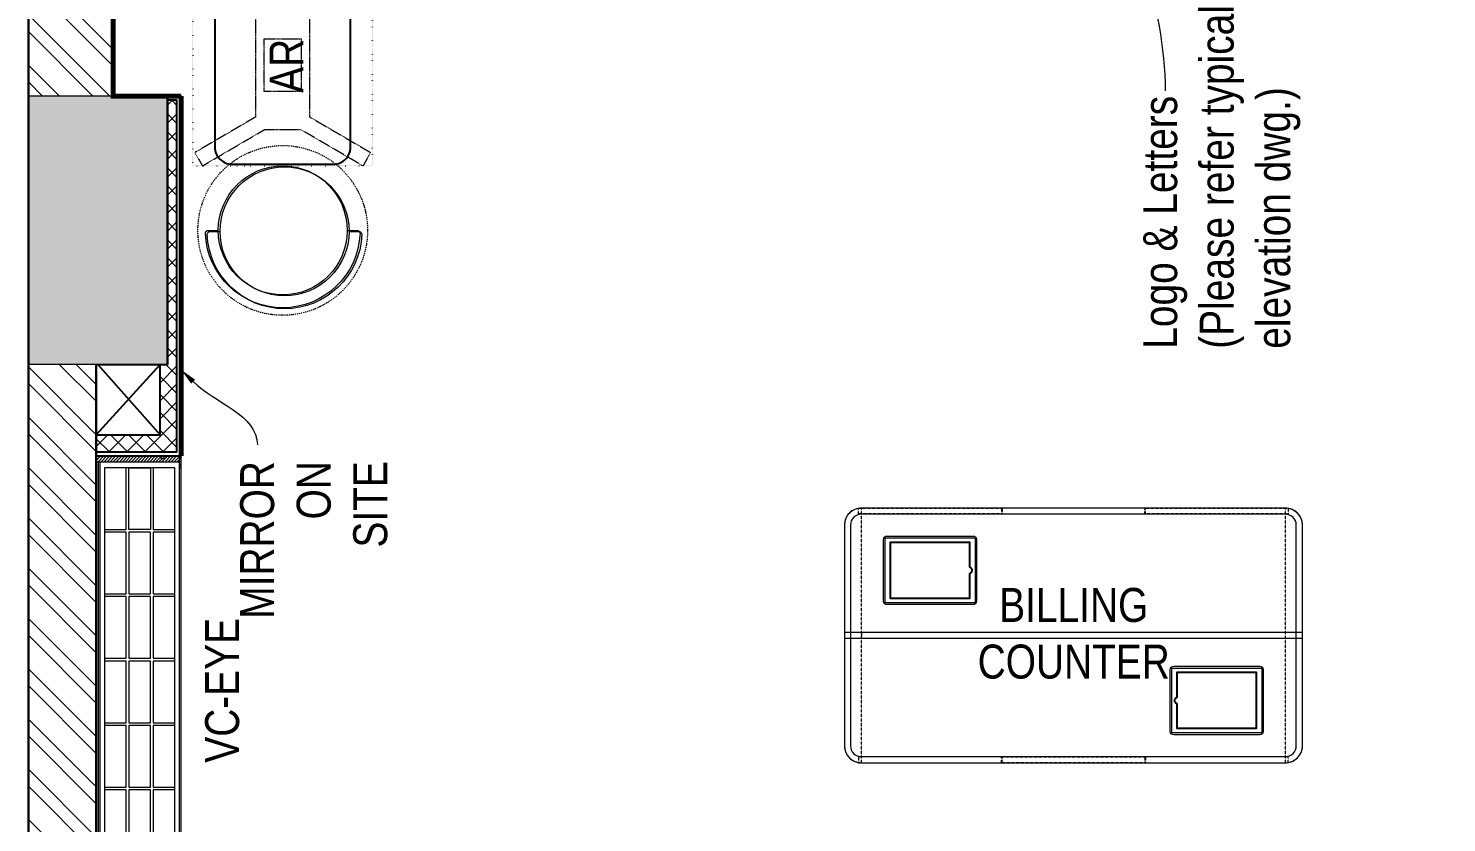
# Model space of a CAD drawing. Header units: millimetres. Extents: x -4703 to 3915, y -898839 to -884084.
# Drawn here: x -3912 to 268, y -890289 to -887950 of the extents above; entities that cross this region are included whole.
import ezdxf
from ezdxf import colors
from ezdxf.entities.mleader import LeaderData, LeaderLine
from ezdxf.math import Vec2, Vec3

# ---------------------------------------------------------------- set-up
doc = ezdxf.new("R2010")
doc.units = ezdxf.units.MM
doc.header["$LTSCALE"] = 12
doc.header["$MEASUREMENT"] = 0
for name, pattern in [('a_p6_plan_L18$0$HIDDEN', [0.375, 0.25, -0.125]), ('ACAD_ISO03W100', [30, 12, -18]), ('DASHDOT2', [0.5, 0.25, -0.125, 0, -0.125]), ('DOT', [0.25, 0, -0.25]), ('HIDDEN2', [0.1875, 0.125, -0.0625]), ('HIDDENX2', [0.75, 0.5, -0.25])]:
    doc.linetypes.add(name, pattern=pattern)
doc.layers.get('0').update_dxf_attribs({"lineweight": 25})
for name, color, linetype, lineweight in [('A-COL', 243, 'Continuous', 9), ('A-COL HATCH', 252, 'Continuous', 20), ('A-SHUTTER', 5, 'Continuous', 18), ('A-WALL', 1, 'Continuous', 30), ('A-WALL HATCH', 251, 'Continuous', 5), ('LK-EQPMT', 3, 'Continuous', 18), ('LK-FF&E FLOOR', 1, 'Continuous', 9), ('LK-FF&E WALL', 1, 'Continuous', 9), ('LK-FURNITURE', 13, 'Continuous', 9), ('LK-PART-HATCH', 8, 'Continuous', 5), ('LK-PARTITION', 21, 'Continuous', 25), ('LK-TEXT', 31, 'Continuous', 5), ('LK-TV SCREEN', 3, 'Continuous', 9), ('LN-ELEVATION-1', 81, 'Continuous', 13), ('LN-ELEVATION-2', 103, 'Continuous', 20), ('LN-ELEVATION-3', 125, 'a_p6_plan_L18$0$HIDDEN', 18), ('LN-ELEVATION-4', 145, 'Continuous', 13), ('LN-HATCH', 251, 'Continuous', 0), ('LN-TEXT', 7, 'Continuous', 0), ('PLANO-BOUNDARY', 252, 'Continuous', 5), ('PLANO-CARPET', 3, 'Continuous', 18), ('PLANO-TXT', 252, 'Continuous', 5)]:
    doc.layers.add(name, color=color, linetype=linetype, lineweight=lineweight)
doc.layers.add('LK-MIRROR', color=133, linetype='Continuous', lineweight=13, true_color=0x44c9e4)
doc.layers.add('PLANO-TRADE AREA', color=7, linetype='Continuous')
doc.styles.add('LK TXT STD 100', font='Arial Narrow.ttf', dxfattribs={"height": 100})
pattern_1 = [(45, (7858054.0837, 3504049.203), (-4.4901280605, 4.4901280605), [])]

# ---------------------------------------------------------------- blocks, each defined once
blk = doc.blocks.new('AR')
at = {"layer": 'LN-ELEVATION-2', "linetype": 'DOT', "lineweight": 25, "transparency": 33554493}
blk.add_lwpolyline([(0, 13.4), (530, 13.4), (530, 593.4), (0, 593.4)], close=True, dxfattribs=at)
at = {"layer": 'LN-ELEVATION-2', "lineweight": 25}
blk.add_lwpolyline([(465, 68.2), (465, 538.2, 0.414214), (415, 588.2), (115, 588.2, 0.414214), (65, 538.2), (65, 68.2, 0.414214), (115, 18.2), (415, 18.2, 0.414214)], format="xyb", close=True, dxfattribs=at)
at = {"layer": 'LN-ELEVATION-4', "linetype": 'HIDDEN2', "ltscale": 0.25, "transparency": 33554664}
for points in [[(185.8, 448.9), (5.9, 554), (28.5, 593.4), (211.1, 486.7)], [(344.2, 448.9), (524.1, 554), (501.5, 593.4), (318.9, 486.7)], [(211.1, 486.7), (318.9, 486.7)], [(185.8, 144.5), (185.8, 448.9)], [(344.2, 448.9), (344.2, 144.5)], [(185.8, 144.5), (5.9, 39.3), (28.5, 0), (211.1, 106.7)], [(344.2, 144.5), (524.1, 39.3), (501.5, 0), (318.9, 106.7)], [(318.9, 106.7), (211.1, 106.7)]]:
    blk.add_lwpolyline(points, dxfattribs=at)
blk.add_lwpolyline([(210.8, 374), (319.2, 374), (319.2, 219.4), (210.8, 219.4)], close=True, dxfattribs=at)
blk = doc.blocks.new('A$Ce31a1afc')
at = {"layer": 'LK-FURNITURE', "color": 1, "ltscale": 100}
blk.add_lwpolyline([(228, 37.8), (228, 9.1, -0.426474), (218.5, 0, -0.959166), (218.5, 455.6, -0.426474), (228, 446.5), (228, 417.8)], format="xyb", dxfattribs=at)
blk.add_circle((228, 227.8), 190, dxfattribs=at)
blk = doc.blocks.new('DOCTOR STOOL')
at = {"layer": 'LN-ELEVATION-1', "ltscale": 100}
blk.add_lwpolyline([(228, 37.8), (228, 9.1, -0.426474), (218.5, 0, -0.959166), (218.5, 455.6, -0.426474), (228, 446.5), (228, 417.8)], format="xyb", dxfattribs=at)
at = {"layer": 'LN-ELEVATION-1', "linetype": 'DASHDOT2'}
blk.add_circle((228, 227.8), 250, dxfattribs=at)
at = {"layer": 'LN-ELEVATION-1', "ltscale": 100}
blk.add_circle((228, 227.8), 190, dxfattribs=at)
blk = doc.blocks.new('existignn csk')
at = {"layer": 'A-COL HATCH'}
h = blk.add_hatch(color=256, dxfattribs=at)
h.dxf.hatch_style = 1
h.paths.add_polyline_path([(42316.3, -888548), (42316.3, -888128), (41416.3, -888128), (41416.3, -888548)])
h.paths.add_polyline_path([(38251.3, -888538), (38251.3, -888128), (37461.3, -888128), (37461.3, -888538)])
h.paths.add_polyline_path([(34221.3, -888498), (34221.3, -888128), (33416.3, -888128), (33416.3, -888498)])
h.paths.add_polyline_path([(30406.3, -888498), (30406.3, -888493), (30406.3, -888128), (29511.3, -888128), (29511.3, -888498)])
at = {"layer": 'A-WALL HATCH'}
h = blk.add_hatch(dxfattribs=at)
h.set_pattern_fill('ANSI32', color=256, scale=11, angle=180)
h.set_pattern_definition([(225, (-896977.96, -931837.92), (74.087113, -74.087113), []), (225, (-897027.35, -931837.92), (74.087113, -74.087113), [])])
h.paths.add_polyline_path([(42316.3, -894928), (42316.3, -888548), (42066.3, -888548), (42066.3, -894708), (38251.3, -894708), (38251.3, -894678), (29511.3, -894678), (29511.3, -894928)])
h.paths.add_polyline_path([(41416.3, -888378), (41416.3, -888128), (38251.3, -888128), (38251.3, -888378)])
h.paths.add_polyline_path([(37461.3, -888328), (37461.3, -888128), (34221.3, -888128), (34221.3, -888328)])
h.paths.add_polyline_path([(33416.3, -888328), (33416.3, -888128), (30406.3, -888128), (30406.3, -888328)])
at = {"layer": 'A-COL'}
for p, q in [((37461.3, -888538), (37461.3, -888128)), ((38251.3, -888538), (38251.3, -888128)), ((38251.3, -888538), (37461.3, -888538)), ((38251.3, -888538), (38251.3, -888538))]:
    blk.add_line(p, q, dxfattribs=at)
at = {"layer": 'A-WALL'}
for p, q in [((29511.3, -888128), (42316.3, -888128)), ((34221.3, -888328), (37461.3, -888328)), ((38251.3, -888378), (41416.3, -888378))]:
    blk.add_line(p, q, dxfattribs=at)
blk = doc.blocks.new('VC HD 1200')
at = {"layer": 'LN-HATCH', "ltscale": 0.5}
h = blk.add_hatch(dxfattribs=at)
h.set_pattern_fill('ANSI31', color=256, scale=2)
h.set_pattern_definition([(45, (3760859.753, 1795248.936), (-4.490128061, 4.490128061), [])])
h.paths.add_polyline_path([(-1200, 250), (-1200, 60), (-1194, 60), (-1194, 50), (-1200, 50), (-1200, 6), (-1182, 6), (-1182, 250)])
h = blk.add_hatch(dxfattribs=at)
h.set_pattern_fill('ANSI31', color=256, scale=2)
h.set_pattern_definition(pattern_1)
h.paths.add_polyline_path([(0, 250), (0, 60), (-6, 60), (-6, 50), (0, 50), (0, 6), (-18, 6), (-18, 250)])
h = blk.add_hatch(dxfattribs=at)
h.set_pattern_fill('ANSI31', color=256, scale=2)
h.set_pattern_definition([(45, (7858047.0837, 3504049.203), (-4.4901280605, 4.4901280605), [])])
h.paths.add_polyline_path([(-1165, 6), (-1165, 0), (-1200, 0), (-1200, 6)])
h = blk.add_hatch(dxfattribs=at)
h.set_pattern_fill('ANSI31', color=256, scale=2)
h.set_pattern_definition(pattern_1)
h.paths.add_polyline_path([(-28, 6), (-28, 0), (0, 0), (0, 6)])
at = {"layer": 'LN-ELEVATION-1', "ltscale": 0.5}
for points in [[(-1200, 250), (-1200, 60), (-1194, 60), (-1194, 50), (-1200, 50), (-1200, 6), (-1182, 6), (-1182, 250)], [(-18, 238), (-1182, 238), (-1182, 244), (-18, 244)], [(0, 250), (0, 60), (-6, 60), (-6, 50), (0, 50), (0, 6), (-18, 6), (-18, 250)], [(-1165, 6), (-1165, 0), (-1200, 0), (-1200, 6)], [(-35, 6), (-35, 0), (0, 0), (0, 6)]]:
    blk.add_lwpolyline(points, close=True, dxfattribs=at)
at = {"layer": 'LN-ELEVATION-3', "ltscale": 0.5}
for p, q in [((-1182, 250), (-18, 250)), ((-1165, 6), (-35, 6)), ((-35, 0), (-1165, 0))]:
    blk.add_line(p, q, dxfattribs=at)
for points in [[(-1165, 226), (-35, 226), (-35, 18), (-1165, 18)], [(-1165, 226), (-983.3, 226), (-983.3, 162), (-1165, 162)], [(-975.3, 226), (-793.7, 226), (-793.7, 162), (-975.3, 162)], [(-785.7, 226), (-604, 226), (-604, 162), (-785.7, 162)], [(-596, 226), (-414.3, 226), (-414.3, 162), (-596, 162)], [(-406.3, 226), (-224.7, 226), (-224.7, 162), (-406.3, 162)], [(-216.7, 226), (-35, 226), (-35, 162), (-216.7, 162)], [(-1165, 90), (-983.3, 90), (-983.3, 154), (-1165, 154)], [(-975.3, 154), (-793.7, 154), (-793.7, 90), (-975.3, 90)], [(-785.7, 154), (-604, 154), (-604, 90), (-785.7, 90)], [(-596, 154), (-414.3, 154), (-414.3, 90), (-596, 90)], [(-406.3, 154), (-224.7, 154), (-224.7, 90), (-406.3, 90)], [(-216.7, 154), (-35, 154), (-35, 90), (-216.7, 90)], [(-1165, 82), (-983.3, 82), (-983.3, 18), (-1165, 18)], [(-975.3, 82), (-793.7, 82), (-793.7, 18), (-975.3, 18)], [(-785.7, 82), (-604, 82), (-604, 18), (-785.7, 18)], [(-596, 82), (-414.3, 82), (-414.3, 18), (-596, 18)], [(-406.3, 82), (-224.7, 82), (-224.7, 18), (-406.3, 18)], [(-216.7, 82), (-35, 82), (-35, 18), (-216.7, 18)]]:
    blk.add_lwpolyline(points, close=True, dxfattribs=at)
blk = doc.blocks.new('I-PAD Frame')
at = {"color": 3, "linetype": 'Continuous'}
blk.add_lwpolyline([(357868.7, -232321.1), (358122.7, -232321.1, 0.414214), (358132.7, -232311.1), (358132.7, -232129.1, 0.414214), (358122.7, -232119.1), (357868.7, -232119.1, 0.414214), (357858.7, -232129.1), (357858.7, -232311.1, 0.414214)], format="xyb", close=True, dxfattribs=at)
at = {"color": 3, "linetype": 'Continuous', "lineweight": 25}
blk.add_lwpolyline([(358113.2, -232229.7), (358113.2, -232302.1), (357878.2, -232302.1), (357878.2, -232138.1), (358113.2, -232138.1), (358113.2, -232210.6, 0.327538), (358114.6, -232212.5, -0.733799), (358114.6, -232227.8, 0.327538)], format="xyb", close=True, dxfattribs=at)
blk = doc.blocks.new('Billing Counter-1350')
at = {"color": 5, "linetype": 'HIDDENX2', "ltscale": 0.025}
for p, q in [((-625, -375), (-625, 375)), ((625, -375), (625, 375))]:
    blk.add_line(p, q, dxfattribs=at)
at = {"color": 0, "linetype": 'Continuous'}
for p, q in [((625, 375), (-625, 375)), ((675, -325), (675, 325)), ((-625, -375), (625, -375))]:
    blk.add_line(p, q, dxfattribs=at)
at = {"color": 2, "linetype": 'Continuous'}
blk.add_line((624, -375), (625, -375), dxfattribs=at)
at = {"color": 2, "linetype": 'HIDDENX2', "ltscale": 0.025}
for points in [[(-633, 375), (-212.4, 375), (-212.4, 358), (-633, 358)], [(210.3, 375), (-210.3, 375), (-210.3, 358), (210.3, 358)], [(212.3, 375), (632.9, 375), (632.9, 358), (212.3, 358)], [(-633, -375), (-212.4, -375), (-212.4, -358), (-633, -358)], [(210.3, -375), (-210.3, -375), (-210.3, -358), (210.3, -358)], [(212.3, -375), (632.9, -375), (632.9, -358), (212.3, -358)]]:
    blk.add_lwpolyline(points, close=True, dxfattribs=at)
at = {"color": 5, "linetype": 'Continuous'}
for points in [[(-555.9, 97.3), (-288.9, 97.3), (-288.9, 286.2), (-555.9, 286.2)], [(555.9, -97.3), (288.9, -97.3), (288.9, -286.2), (555.9, -286.2)]]:
    blk.add_lwpolyline(points, close=True, dxfattribs=at)
at = {"color": 5, "linetype": 'HIDDENX2', "ltscale": 0.025}
blk.add_lwpolyline([(625, 8.5), (-625, 8.5), (-625, -8.5), (625, -8.5)], close=True, dxfattribs=at)
at = {"color": 0, "linetype": 'Continuous'}
for centre, start, end in [((-625, 325), 90, 180), ((625, 325), 0, 90), ((625, -325), 270, 0)]:
    blk.add_arc(centre, 50, start, end, dxfattribs=at)
at = {"layer": 'LN-ELEVATION-2'}
blk.add_line((-675, 325), (-675, -325), dxfattribs=at)
for points in [[(625, 375), (-625, 375, 0.414214), (-675, 325), (-675, -325, 0.414214), (-625, -375), (625, -375, 0.414214), (675, -325), (675, 325, 0.414214)], [(625, 357), (-625, 357, 0.414214), (-657, 325), (-657, -325, 0.414214), (-625, -357), (625, -357, 0.414214), (657, -325), (657, 325, 0.414214)]]:
    blk.add_lwpolyline(points, format="xyb", close=True, dxfattribs=at)
blk.add_lwpolyline([(-675, -8.5), (675, -8.5), (675, 8.5), (-675, 8.5)], close=True, dxfattribs=at)
blk.add_arc((-625, -325), 50, 180, 270, dxfattribs=at)
at = {"color": 2, "linetype": 'Continuous', "xscale": -1, "rotation": 180}
blk.add_blockref('I-PAD Frame', (-358418.2, -232028.4), dxfattribs=at)
at = {"color": 2, "linetype": 'Continuous', "xscale": -1}
blk.add_blockref('I-PAD Frame', (358418.2, 232028.4), dxfattribs=at)
at = {"layer": 'LN-TEXT', "color": 0, "linetype": 'Continuous', "ltscale": 3, "insert": (1, 5.6), "char_height": 100, "attachment_point": 5, "style": 'LK TXT STD 100'}
blk.add_mtext_dynamic_manual_height_columns('BILLING COUNTER', width=353.056, gutter_width=0.5, heights=[0], dxfattribs=at)
blk = doc.blocks.new('A$C989cf251')
at = {"layer": 'LK-PART-HATCH', "ltscale": 0.001}
h = blk.add_hatch(dxfattribs=at)
h.set_pattern_fill('ANSI37', color=256, scale=300)
h.set_pattern_definition([(45, (-30406.333, 894708), (-26.5165043, 26.5165043), []), (135, (-30406.333, 894708), (-26.5165043, -26.5165043), [])])
h.paths.add_polyline_path([(298, 6380), (248, 6380), (248, 6272), (0, 6272), (0, 6222), (298, 6222)])
h.paths.add_polyline_path([(4073, 6380), (4023, 6380), (4023, 6192), (3072, 6192), (3072, 6210), (3022, 6210), (3022, 6142), (4073, 6142)])
h.paths.add_polyline_path([(6847, 6380), (6797, 6380), (6797, 6142), (7833, 6142), (7833, 6170), (7055, 6170), (7055, 6192), (6847, 6192)])
h.paths.add_polyline_path([(8810, 6330), (8710, 6330), (8710, 4660), (8810, 4660)])
h.paths.add_polyline_path([(9260, 3860), (8810, 3860), (8810, 3760), (9260, 3760)])
h.paths.add_polyline_path([(8810, 3910), (8710, 3910), (8710, 2400), (8810, 2400)])
h.paths.add_polyline_path([(10110, 4510), (10010, 4510), (10010, 3760), (10110, 3760)])
h.paths.add_polyline_path([(9260, 2500), (8810, 2500), (8810, 2400), (9260, 2400)])
h.paths.add_polyline_path([(11660, 2500), (10060, 2500), (10060, 2400), (11660, 2400)])
h.paths.add_polyline_path([(10060, 1600), (8860, 1600), (8860, 1500), (10060, 1500)])
h.paths.add_polyline_path([(10160, 1600), (10060, 1600), (10060, 1500), (10060, 0), (10160, 0)])
h.paths.add_polyline_path([(7660, 1500), (7560, 1500), (7560, 30), (7660, 30)])
h.paths.add_polyline_path([(8110, 1600), (7560, 1600), (7560, 1500), (7660, 1500), (8110, 1500)])
h.paths.add_polyline_path([(7560, 388), (7322, 388), (7322, 268), (6917, 268), (6917, 30), (6967, 30), (6967, 218), (7372, 218), (7372, 338), (7560, 338)])
at = {"layer": 'LK-PARTITION'}
for points in [[(6785, 6380), (6785, 6130), (7845, 6130), (7845, 6170), (7055, 6170)], [(6797, 6380), (6797, 6142), (7833, 6142), (7833, 6170)], [(6847, 6380), (6847, 6192), (7055, 6192)]]:
    blk.add_lwpolyline(points, dxfattribs=at)
at = {"layer": 'LK-PARTITION', "linetype": 'ACAD_ISO03W100', "ltscale": 10}
for points in [[(6847, 6380), (7055, 6192)], [(7055, 6375), (6847, 6192)]]:
    blk.add_lwpolyline(points, dxfattribs=at)

msp = doc.modelspace()

# ---------------------------------------------------------------- linework, layer by layer
at = {"layer": 'LK-MIRROR', "linetype": 'ACAD_ISO03W100', "ltscale": 0.05, "const_width": 15}
for points in [[(-3462, -888149.2), (-3662, -888149.2), (-3662, -887284.2)], [(-3462, -889209.2), (-3462, -888149.2)]]:
    msp.add_lwpolyline(points, dxfattribs=at)
at = {"layer": 'PLANO-BOUNDARY', "ltscale": 50}
msp.add_lwpolyline([(-3712, -892179.2), (-3712, -888939.2), (-3502, -888939.2), (-3502, -888149.2), (-3662, -888149.2), (-3662, -885984.2), (-1842, -885984.2), (-1842, -885834.2), (-3662, -885834.2), (-3662, -884984.2), (-3492, -884984.2), (-3492, -884334.2), (-1992, -884334.2), (-1992, -885084.2), (-1842, -885084.2), (-1842, -884334.2), (2668, -884334.2), (2668, -888149.2), (2638, -888149.2), (2638, -896733.2)], dxfattribs=at)
at = {"layer": 'PLANO-CARPET', "ltscale": 50}
msp.add_lwpolyline([(-3712, -892179.2), (-3712, -888939.2), (-3502, -888939.2), (-3502, -888149.2), (-3662, -888149.2), (-3662, -885984.2), (-1842, -885984.2), (-1842, -885834.2), (-3662, -885834.2), (-3662, -884984.2), (-3492, -884984.2), (-3492, -884334.2), (-1992, -884334.2), (-1992, -885084.2), (-1842, -885084.2), (-1842, -884334.2), (2668, -884334.2), (2668, -888149.2), (2638, -888149.2), (2638, -896733.2)], dxfattribs=at)
at = {"layer": 'PLANO-TRADE AREA', "ltscale": 50}
msp.add_lwpolyline([(-3662, -887284.2), (268, -887284.2), (268, -885934.2), (1068, -885934.2), (1068, -888434.2), (2638, -888434.2), (2638, -896733.2), (-3542, -896733.2), (-3542, -895994.2), (-3712, -895994.2), (-3712, -892984.2), (-3542, -892984.2), (-3542, -892179.2), (-3712, -892179.2), (-3712, -888939.2), (-3502, -888939.2), (-3502, -888149.2), (-3662, -888149.2)], close=True, dxfattribs=at)

# ---------------------------------------------------------------- block references
at = {"rotation": 90}
msp.add_blockref('existignn csk', (-892040, -926400.5), dxfattribs=at)
at = {"layer": 'A-SHUTTER', "rotation": 90}
msp.add_blockref('A$C989cf251', (2668, -895994.2), dxfattribs=at)
at = {"layer": 'LK-EQPMT'}
for name, p, rotation in [('AR', (-2897.4, -887761.3), 179.9999999999999), ('A$Ce31a1afc', (-2929.2, -888775.5), 90)]:
    msp.add_blockref(name, p, dxfattribs=dict(at, rotation=rotation))
at = {"layer": 'LK-FF&E FLOOR'}
msp.add_blockref('Billing Counter-1350', (-832, -889737.7), dxfattribs=at)
at = {"layer": 'LK-FF&E WALL', "xscale": -1, "rotation": 90}
msp.add_blockref('VC HD 1200', (-3462, -890409.2), dxfattribs=at)
at = {"layer": 'LK-TV SCREEN', "rotation": 90}
msp.add_blockref('DOCTOR STOOL', (-2934.5, -888772.7), dxfattribs=at)

# ---------------------------------------------------------------- texts
at = {"layer": 'LK-TEXT', "linetype": 'Continuous', "ltscale": 3, "insert": (-3151.3, -888060), "char_height": 100, "attachment_point": 5, "rotation": 90, "style": 'LK TXT STD 100'}
msp.add_mtext_dynamic_manual_height_columns('AR', width=237.441, gutter_width=12.5, heights=[0], dxfattribs=at)
at = {"layer": 'PLANO-TXT', "ltscale": 50, "insert": (-3391, -890112.7), "char_height": 100, "width": 4557.965, "attachment_point": 1, "rotation": 90, "style": 'LK TXT STD 100'}
msp.add_mtext('VC-EYE', dxfattribs=at)

# ---------------------------------------------------------------- leaders
at = {"layer": 'LK-TEXT', "color": 1, "linetype": 'Continuous', "ltscale": 3, "true_color": 0xf50000}
ml = msp.add_multileader_mtext('Standard', dxfattribs=at)
ml.set_content('\\pxql,t3;{\\C0;Logo & Letters \\P(Please refer typical\\Pelevation dwg.)}', color=1, style='LK TXT STD 100')
ml.set_leader_properties(color=256, linetype='ByLayer', lineweight=-1)
ml.build(insert=Vec2(0, 0))
ml.multileader.update_dxf_attribs({"leader_type": 2, "dogleg_length": 0.36, "arrow_head_size": 50})
ctx = ml.context
ctx.base_point, ctx.char_height, ctx.arrow_head_size, ctx.landing_gap_size, ctx.plane_origin, ctx.plane_x_axis, ctx.plane_y_axis = Vec3(-561.6, -888893.4), 100, 50, 0.09, Vec3(3662.1, -887879.2), Vec3(0, 1), Vec3(-1, 0)
notes = []
notes.append((ctx, [(0, (1, 1, 0), (-561.6, -888133.1), (0, -1), 0.36, [(1, [(-737.8, -887334.2)], 0, []), (0, [(-737.8, -887334.2)], 0, [])])]))
ctx.mtext.insert, ctx.mtext.text_direction, ctx.mtext.rotation, ctx.mtext.width, ctx.mtext.flow_direction = Vec3(-626.3, -888893.3), Vec3(0, 1), 1.570796, 977.96, 5
ml = msp.add_multileader_mtext('Standard', dxfattribs=at)
ml.set_content('\\pxqr,t3;{\\C0;MIRROR ON SITE}', color=1, style='LK TXT STD 100')
ml.set_leader_properties(color=256, linetype='ByLayer', lineweight=-1)
ml.build(insert=Vec2(0, 0))
ml.multileader.update_dxf_attribs({"leader_type": 2, "dogleg_length": 0.36, "arrow_head_size": 50})
ctx = ml.context
ctx.base_point, ctx.char_height, ctx.arrow_head_size, ctx.landing_gap_size, ctx.plane_origin, ctx.plane_x_axis, ctx.plane_y_axis = Vec3(-3237, -889631.4), 100, 50, 0.09, Vec3(-5353.7, -890544.3), Vec3(0, 1), Vec3(-1, 0)
notes.append((ctx, [(1, (1, 1, 0), (-3237, -889176.4), (0, -1), 0.36, [(1, [(-3462, -888955.1)], 0, [])])]))
ctx.mtext.insert, ctx.mtext.text_direction, ctx.mtext.rotation, ctx.mtext.width, ctx.mtext.flow_direction = Vec3(-3287.8, -889631.3), Vec3(0, 1), 1.570796, 407.04, 5
for ctx, leaders in notes:
    for number, flags, end, landing, length, lines in leaders:
        leader = LeaderData()
        leader.index, (leader.has_last_leader_line, leader.has_dogleg_vector, leader.attachment_direction) = number, flags
        leader.last_leader_point, leader.dogleg_vector, leader.dogleg_length = Vec3(end), Vec3(landing), length
        for number, points, colour, breaks in lines:
            line = LeaderLine()
            line.index, line.vertices, line.color, line.breaks = number, Vec3.list(points), colors.encode_raw_color(colour), breaks
            leader.lines.append(line)
        ctx.leaders.append(leader)

doc.saveas('drawing.dxf')
